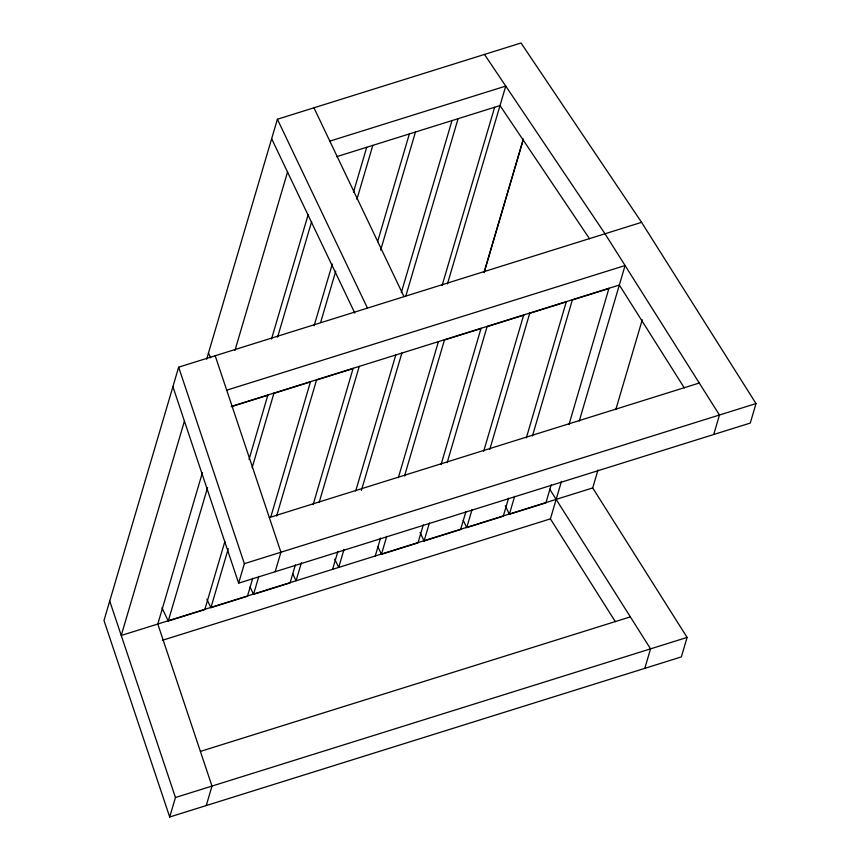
<?xml version="1.0" encoding="UTF-8"?>
<svg xmlns="http://www.w3.org/2000/svg" width="860" height="860" viewBox="0 0 860 860"><rect width="100%" height="100%" fill="white"/><g stroke="black" fill="none" stroke-linecap="round" stroke-linejoin="round"><path stroke-width="1.29" d="M484.191 272.48L523.385 139.041L483.997 272.534M172.903 386.667L238.628 583.155L750.275 423.066L756.015 403.577L641.571 222.331L178.654 367.177L103.985 620.511L169.7 817L681.346 656.911L687.097 637.421L592.701 487.942L598.001 469.979M184.427 421.099L121.249 635.465L592.701 487.942M206.669 359.168L277.393 119.239L521.031 43L641.571 222.331M234.952 350.471L287.541 172.054M202.433 472.559L157.788 624.027L211.99 786.083L206.25 805.562M224.858 541.553L204.809 609.579L168.259 621.017L207.604 487.523M271.502 339.034L308.202 214.527M277.597 337.131L311.642 221.6M249.067 459.401L267.879 394.987M252.743 578.264L247.444 596.238L210.904 607.676L228.298 548.626M252.13 467.765L273.964 393.084M314.137 325.693L332.293 264.084M353.481 192.199L366.725 147.275M169.7 817L175.451 797.51L109.725 601.022M238.628 583.155L244.369 563.666L178.654 367.177M320.608 322.5L335.744 271.158M356.921 199.283L372.821 145.372M270.9 516.656L310.514 381.646M295.378 564.923L290.078 582.897L253.539 594.335L258.828 576.361M276.619 516.032L316.609 379.744M275.168 571.717L280.919 552.228L215.194 355.75M377.583 241.757L409.36 133.934M380.647 250.12L415.455 132.031M313.158 504.594L353.148 368.306M301.365 562.795L296.066 580.758L292.679 573.674M319.146 502.466L359.243 366.403M401.308 292.594L451.994 120.594M405.888 295.818L458.09 118.691M332.616 569.331L337.905 551.357M355.685 491.028L395.793 354.965M344 549.454L338.7 567.417L334.755 559.15M361.404 490.404L401.878 353.062M442.051 285.671L494.64 107.253M447.426 283.983L505.755 86.086L329.832 141.126M375.25 555.99L380.55 538.016M398.331 477.687L438.428 341.624M423.292 524.901L417.992 542.875L381.453 554.313L386.742 536.339M404.522 476.01L444.512 339.721M441.072 464.572L481.062 328.284M465.926 511.56L460.627 529.534L424.087 540.972L429.387 522.998M447.168 462.669L487.158 326.381M483.707 451.231L523.697 314.943M508.561 498.219L503.272 516.193L466.722 527.631L472.022 509.658M489.802 449.329L529.792 313.04M526.341 437.89L566.342 301.602M551.206 484.879L545.906 502.853L509.356 514.291L514.656 496.317M532.437 435.988L572.427 299.699M568.987 424.55L608.977 288.261M615.33 621.672L550.411 518.87L561.451 481.406M579.231 421.077L625.08 265.536L226.718 390.182M615.782 409.65L642.259 319.791M644.807 668.338L650.547 648.859L549.712 489.168M713.725 434.493L719.465 415.014L605.021 233.769L484.481 54.438M336.475 156.735L500.015 105.565L589.573 238.822M231.329 406.425L619.34 285.025L684.259 387.828M231.437 406.651L267.987 395.224M274.082 393.31L310.621 381.883M316.716 379.969L353.256 368.542M444.631 339.947L481.17 328.52M487.265 326.606L523.804 315.168M529.9 313.266L566.45 301.828M572.534 299.925L609.084 288.487M269.32 517.559L699.277 383.022M244.369 563.666L756.015 403.577M162.293 640.313L550.411 518.87M200.391 751.404L630.348 616.878M175.451 797.51L687.097 637.421M505.304 505.777L509.356 514.291M313.932 107.801L404.017 296.668M277.393 119.239L367.467 308.095M463.228 520.3L466.722 527.631M271.642 138.718L354.825 313.115M420.035 532.469L424.087 540.972M377.959 546.992L381.453 554.313M208.464 353.084L210.732 357.846M250.045 587.014L253.539 594.335M206.841 599.173L210.904 607.676M161.949 607.784L168.259 621.017"/></g></svg>
